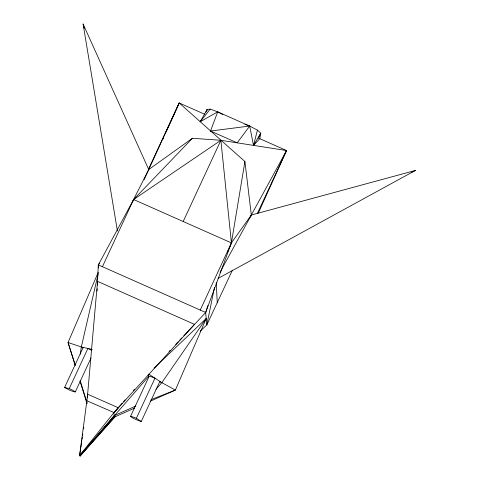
<?xml version="1.0" encoding="UTF-8"?>
<svg xmlns="http://www.w3.org/2000/svg" width="480" height="480" viewBox="0 0 480 480"><rect width="100%" height="100%" fill="white"/><g stroke="black" fill="none" stroke-linecap="round" stroke-linejoin="round"><path stroke-width="0.72" d="M97.11 291.066L97.212 288.834M97.38 285.102L98.286 264.996L133.596 199.524L148.74 169.542L192.426 138.276L220.878 140.292L286.554 150.552L258.33 213.09M114.132 412.632L86.886 400.752L87.636 394.152M87.312 397.824L97.548 281.376L194.55 324.378L113.892 412.656L79.59 455.61L80.082 456L115.866 416.04M148.416 376.71L79.59 455.61L86.886 400.752M80.262 354.228L81.324 346.968L98.19 273.816M79.59 455.61L81.804 440.784M82.026 439.302L82.356 437.082M82.578 435.6L82.8 434.118M83.574 428.928L83.796 427.446M183.834 335.772L205.638 312.588L231.42 242.886L244.908 161.544L179.208 102.966L148.41 169.326M206.928 110.784L207.168 109.404L210.162 109.158L217.698 111.846L249.69 126.042L257.43 130.134L260.766 133.2L259.8 138.69L253.494 145.392L249.69 126.042L244.848 124.314M214.446 287.556L206.826 324.936L200.304 331.044M257.43 130.134L253.494 145.392L260.766 133.2L258.288 138.546M207.858 305.544L205.638 312.588L206.826 324.936L232.404 270.192M250.614 217.152L251.322 215.022L244.908 161.544M210.534 131.028L249.69 126.042L237.186 142.842L210.534 131.028L217.698 111.846L222.81 114.546M132.444 202.284L133.596 199.524L192.426 138.276M227.658 251.868L228.528 249.798M229.104 248.412L231.42 242.886L251.322 215.022L415.41 170.436L218.064 278.412M98.268 272.298L68.046 342.492L75.114 365.292M154.098 368.07L206.208 318.51L175.392 390.084L150.282 401.184M162.642 139.674L163.56 137.634M166.014 132.192L179.208 102.966L204.834 114.324M144.078 179.736L179.208 102.966M102.372 266.808L133.596 199.524L220.878 140.292L231.42 242.886L200.19 310.176M91.05 357.948L75.276 391.938A7.524 1.29 24.9 0 1 69.42 390.048L64.59 387.504L83.202 347.394M64.59 387.504L69.276 388.566L87.888 348.462A7.524 1.29 24.9 0 1 91.332 350.178M205.932 112.08L207.168 109.404L200.184 121.758L217.698 111.846M183.186 221.508L220.878 140.292M141.252 421.488L136.512 419.79A7.524 1.29 24.9 0 1 130.506 416.424L149.124 376.32A7.524 1.29 24.9 0 1 154.98 378.204L136.368 418.308L141.252 421.488L159.87 381.384M257.328 213.528L286.554 150.552L259.8 138.69M134.676 408.09L114.318 417.09L80.082 456L80.718 454.65M220.044 272.256L286.554 150.552M99.564 263.154L98.286 264.996L98.574 267.96M155.964 389.328L161.832 382.662L206.208 318.51M148.392 376.488L148.434 376.938L148.248 375.006L148.29 375.456M210.162 109.158L200.184 121.758L201.576 120.18M80.082 456L114.174 415.62L135.894 406.014M114.318 417.09L113.892 412.656L122.208 403.212M123.672 401.544L125.142 399.876M133.458 390.426L134.436 389.316M169.044 351.504L170.064 350.424M175.674 344.454L178.224 341.742M179.754 340.116L181.794 337.944M411.36 172.38L415.41 170.436M150.99 399.654L175.392 390.084L161.832 382.662L148.752 374.154M98.532 264.972L205.878 312.564M113.892 412.656L118.356 407.772L87.468 394.14M75.342 365.256L68.046 342.492L81.324 346.968L92.268 349.458M133.596 199.524L231.42 242.886M81.324 346.968L83.334 347.862M159.816 381.768L161.832 382.662M117.414 230.952L83.094 24L148.74 169.542M80.274 380.922L87.12 403.008M79.974 380.97L87.042 403.77M83.094 24L84.21 28.344M216.234 282.408L217.26 302.814M69.276 388.566A7.524 1.29 24.9 0 1 75.276 391.938M130.506 416.424A7.524 1.29 24.9 0 1 136.368 418.308"/></g></svg>
